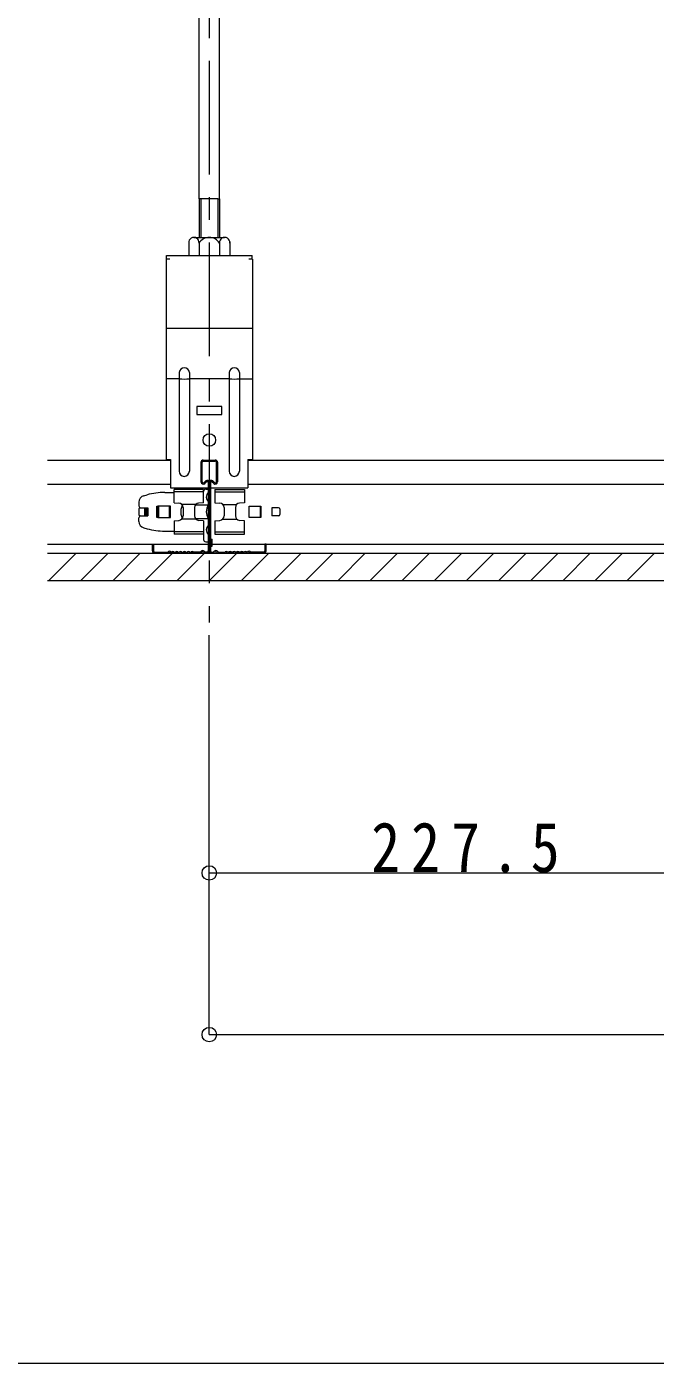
# Model space of a CAD drawing. Units: millimetres at full size, sheet at 1:10; details may follow other scales. Extents: x -2077 to 2023, y -1433 to 1417.
# Drawn here: x -263 to 14, y 57 to 645 of the extents above; entities that cross this region are included whole.
import ezdxf

# ---------------------------------------------------------------- set-up
doc = ezdxf.new("R2010")
doc.units = ezdxf.units.MM
doc.header["$LTSCALE"] = 10
doc.linetypes.add('CHAIN1', pattern=[8, 5, -1, 1, -1])
for name, color, linetype, lineweight in [('1-0_断面', 7, 'Continuous', 9), ('1-1_寸法', 7, 'Continuous', 9), ('1-3_ＤＨクロス', 7, 'Continuous', 9), ('F-1_レイアウト', 7, 'Continuous', 9)]:
    doc.layers.add(name, color=color, linetype=linetype, lineweight=lineweight)
doc.styles.add('ＭＳ ゴシック', font='')
doc.styles.get('ＭＳ ゴシック').set_extended_font_data('MS Gothic')

msp = doc.modelspace()

# ---------------------------------------------------------------- linework, layer by layer
at = {"layer": '1-0_断面', "color": 4, "linetype": 'CHAIN1'}
msp.add_line((-182.65, 1270.18), (-182.65, 382.88), dxfattribs=at)
at = {"layer": '1-0_断面'}
for p, q in [((-187.15, 569.46), (-187.15, 704.46)), ((-178.15, 569.46), (-178.15, 704.46)), ((-186.35, 569.46), (-186.35, 552.46)), ((-178.95, 569.46), (-178.15, 569.46)), ((-178.95, 569.46), (-178.95, 552.46)), ((-178.15, 569.46), (-178.15, 552.46)), ((-191.65, 550.44), (-191.65, 544.46)), ((-189.4, 552.46), (-175.9, 552.46)), ((-187.15, 549.96), (-187.15, 544.46)), ((-178.15, 549.96), (-178.15, 544.46)), ((-173.65, 550.44), (-173.65, 544.46)), ((-200.05, 542.86), (-201.65, 542.86)), ((-201.65, 542.86), (-201.65, 454.66)), ((-201.45, 542.86), (-201.45, 544.46)), ((-201.45, 544.46), (-163.85, 544.46)), ((-163.65, 542.86), (-165.25, 542.86)), ((-163.85, 542.86), (-163.85, 544.46)), ((-163.65, 542.86), (-163.65, 454.66)), ((-201.65, 512.46), (-163.65, 512.46)), ((-195.9, 490.23), (-201.65, 490.23)), ((-195.9, 493.01), (-195.9, 449.51)), ((-191.4, 493.01), (-191.4, 449.51)), ((-173.9, 490.23), (-191.4, 490.23)), ((-173.9, 493.01), (-173.9, 449.51)), ((-169.4, 493.01), (-169.4, 449.51)), ((-169.4, 490.23), (-163.65, 490.23)), ((-188.15, 478.06), (-188.15, 474.56)), ((-177.15, 478.06), (-188.15, 478.06)), ((-177.15, 474.56), (-177.15, 478.06)), ((-188.15, 474.56), (-177.15, 474.56)), ((-253.81, 454.46), (-199.65, 454.46)), ((-201.65, 454.66), (-199.65, 454.66)), ((-199.65, 454.66), (-199.65, 442.26)), ((-165.65, 454.66), (-163.65, 454.66)), ((-165.65, 454.66), (-165.65, 442.26)), ((-165.65, 454.46), (604.33, 454.46)), ((-253.81, 443.86), (-199.65, 443.86)), ((-199.65, 442.26), (-165.65, 442.26)), ((-198.15, 435.66), (-198.15, 441.49)), ((-185.15, 441.49), (-198.15, 441.49)), ((-185.15, 435.66), (-185.15, 441.49)), ((-184.15, 441.66), (-183.15, 441.66)), ((-180.15, 441.49), (-180.15, 435.66)), ((-180.15, 441.49), (-167.15, 441.49)), ((-165.65, 443.86), (604.33, 443.86)), ((-213.65, 435.86), (-213.65, 434.26)), ((-211.42, 438.76), (-210, 439.14)), ((-202.23, 440.16), (-198.15, 440.16)), ((-185.15, 440.46), (-198.15, 440.46)), ((-198.15, 435.66), (-195.97, 435.47)), ((-185.15, 435.66), (-187.32, 435.47)), ((-180.15, 440.46), (-167.15, 440.46)), ((-180.15, 435.66), (-177.97, 435.47)), ((-213.65, 432.91), (-213.65, 430.41)), ((-213.15, 433.41), (-210.15, 433.41)), ((-213.15, 429.91), (-210.15, 429.91)), ((-212.85, 433.46), (-209.65, 433.46)), ((-212.85, 429.86), (-209.65, 429.86)), ((-211.15, 433.41), (-211.15, 429.91)), ((-210.65, 433.41), (-210.65, 429.91)), ((-210.15, 433.41), (-210.15, 429.91)), ((-209.65, 433.46), (-209.65, 429.86)), ((-205.75, 434.21), (-205.25, 434.21)), ((-205.75, 429.11), (-205.75, 434.21)), ((-205.25, 434.21), (-205.25, 429.11)), ((-199.75, 434.21), (-205.25, 434.21)), ((-205.25, 434.16), (-205.25, 429.16)), ((-200.15, 434.16), (-205.25, 434.16)), ((-205.03, 434.16), (-205.03, 429.16)), ((-200.15, 429.16), (-200.15, 434.16)), ((-199.75, 429.11), (-199.75, 434.21)), ((-195.15, 432.66), (-195.15, 430.66)), ((-188.52, 434.94), (-194.78, 434.94)), ((-194.15, 433.48), (-194.15, 429.85)), ((-189.15, 433.48), (-189.15, 429.85)), ((-188.76, 434.66), (-183.15, 434.66)), ((-176.78, 434.94), (-170.52, 434.94)), ((-176.15, 433.48), (-176.15, 429.85)), ((-171.15, 433.48), (-171.15, 429.85)), ((-165.15, 429.16), (-165.15, 434.16)), ((-165.15, 434.16), (-160.04, 434.16)), ((-160.26, 434.16), (-160.26, 429.16)), ((-160.15, 434.16), (-160.15, 429.16)), ((-160.04, 434.16), (-160.04, 429.16)), ((-152.15, 433.41), (-155.15, 433.41)), ((-155.15, 433.41), (-155.15, 429.91)), ((-152.15, 429.91), (-155.15, 429.91)), ((-151.65, 432.91), (-151.65, 430.41)), ((-213.65, 427.46), (-213.65, 429.06)), ((-211.42, 424.57), (-210, 424.18)), ((-205.25, 429.11), (-205.75, 429.11)), ((-205.25, 429.16), (-200.15, 429.16)), ((-205.25, 429.11), (-199.75, 429.11)), ((-198.15, 427.66), (-195.97, 427.85)), ((-198.15, 427.66), (-198.15, 421.83)), ((-188.52, 428.39), (-194.78, 428.39)), ((-188.76, 428.66), (-183.15, 428.66)), ((-185.15, 427.66), (-187.32, 427.85)), ((-185.15, 427.66), (-185.15, 421.83)), ((-180.15, 427.66), (-177.97, 427.85)), ((-180.15, 427.66), (-180.15, 421.83)), ((-176.78, 428.39), (-170.52, 428.39)), ((-160.04, 429.16), (-165.15, 429.16)), ((-202.23, 423.16), (-198.15, 423.16)), ((-185.15, 422.86), (-198.15, 422.86)), ((-185.15, 421.83), (-198.15, 421.83)), ((-185.15, 423.16), (-185.15, 419.46)), ((-184.15, 418.46), (-183.15, 418.46)), ((-183.15, 419.56), (-181.45, 419.56)), ((-180.15, 422.86), (-167.15, 422.86)), ((-180.15, 421.83), (-167.15, 421.83)), ((-253.81, 417.46), (726.85, 417.46)), ((-253.81, 413.46), (727.35, 413.46)), ((-253.29, 401.46), (-241.29, 413.46)), ((-239.14, 401.46), (-227.14, 413.46)), ((-225, 401.46), (-213, 413.46)), ((-210.86, 401.46), (-198.86, 413.46)), ((-196.72, 401.46), (-184.72, 413.46)), ((-182.58, 401.46), (-170.58, 413.46)), ((-168.43, 401.46), (-156.43, 413.46)), ((-154.29, 401.46), (-142.29, 413.46)), ((-140.15, 401.46), (-128.15, 413.46)), ((-126.01, 401.46), (-114.01, 413.46)), ((-111.87, 401.46), (-99.87, 413.46)), ((-97.72, 401.46), (-85.72, 413.46)), ((-83.58, 401.46), (-71.58, 413.46)), ((-69.44, 401.46), (-57.44, 413.46)), ((-55.3, 401.46), (-43.3, 413.46)), ((-41.15, 401.46), (-29.15, 413.46)), ((-27.01, 401.46), (-15.01, 413.46)), ((-12.87, 401.46), (-0.87, 413.46)), ((1.27, 401.46), (13.27, 413.46)), ((-253.81, 401.46), (1689.45, 401.46))]:
    msp.add_line(p, q, dxfattribs=at)
for points in [[(-178.95, 569.46), (-187.15, 569.46), (-187.15, 552.46)], [(-167.15, 441.49), (-167.15, 435.66), (-169.32, 435.47)], [(-167.15, 421.83), (-167.15, 427.66), (-169.32, 427.85)], [(-183.15, 416.56), (-181.45, 416.56), (-181.45, 419.56)]]:
    msp.add_lwpolyline(points, dxfattribs=at)
msp.add_circle((-182.65, 463.26), 2.75, dxfattribs=at)
for centre, radius, start, end in [((-189.4, 550.2), 2.26, 353.97442, 186.02558), ((-182.65, 547.16), 5.3, 31.89079, 148.10921), ((-175.9, 550.2), 2.26, 353.97442, 186.02558), ((-193.65, 492.75), 2.27, 6.73292, 173.26708), ((-171.65, 492.75), 2.27, 6.73292, 173.26708), ((-193.65, 507.09), 17, 262.39609, 277.60391), ((-171.65, 507.09), 17, 262.39609, 277.60391), ((-193.65, 449.51), 2.25, 180, 0), ((-171.65, 449.51), 2.25, 180, 0), ((-184.15, 440.66), 1, 90, 180), ((-210.65, 435.86), 3, 105, 180), ((-202.23, 410.16), 30, 90, 105), ((-196.15, 433.48), 2, 0, 85), ((-187.15, 433.48), 2, 95, 180), ((-181.05, 438.16), 2.9, 136.39718, 223.60282), ((-178.15, 433.48), 2, 0, 85), ((-169.15, 433.48), 2, 95, 180), ((-212.85, 434.26), 0.8, 180, 270), ((-213.15, 432.91), 0.5, 90, 180), ((-213.15, 430.41), 0.5, 180, 270), ((-212.85, 429.06), 0.8, 90, 180), ((-196.15, 429.85), 2, 275, 0), ((-193.15, 432.66), 2, 125.77673, 180), ((-193.15, 430.66), 2, 180, 234.22327), ((-187.15, 429.85), 2, 180, 265), ((-177.92, 431.66), 6.03, 150.13717, 209.86283), ((-178.15, 429.85), 2, 275, 0), ((-169.15, 429.85), 2, 180, 265), ((-152.15, 432.91), 0.5, 0, 90), ((-152.15, 430.41), 0.5, 270, 0), ((-210.65, 427.46), 3, 180, 255), ((-202.23, 453.16), 30, 255, 270), ((-181.05, 423.66), 2.9, 136.39718, 223.60282), ((-184.15, 419.46), 1, 180, 270)]:
    msp.add_arc(centre, radius, start, end, dxfattribs=at)
at = {"layer": '1-1_寸法'}
for p, q in [((-182.65, 272.68), (-182.65, 377.32)), ((-182.65, 201.51), (-182.65, 272.68)), ((-182.65, 272.68), (44.85, 272.68)), ((-182.65, 201.51), (727.35, 201.51))]:
    msp.add_line(p, q, dxfattribs=at)
for centre in [(-182.65, 272.68), (-182.65, 201.51)]:
    msp.add_circle(centre, 3.19, dxfattribs=at)
at = {"layer": '1-3_ＤＨクロス'}
for p, q in [((-186.3, 453.46), (-186.3, 444.86)), ((-185.8, 444.86), (-185.8, 453.46)), ((-185.3, 454.46), (-180, 454.46)), ((-185.3, 453.96), (-180, 453.96)), ((-179.5, 444.86), (-179.5, 453.46)), ((-179, 453.46), (-179, 444.86)), ((-184.92, 444.53), (-184.18, 445.27)), ((-184.59, 444.16), (-183.83, 444.92)), ((-183.15, 444.63), (-183.15, 414.46)), ((-182.65, 444.63), (-182.65, 414.46)), ((-182.65, 443.6), (-182.65, 414.46)), ((-182.15, 444.63), (-182.15, 414.46)), ((-180.7, 444.16), (-181.46, 444.92)), ((-180.37, 444.53), (-181.11, 445.27)), ((-207.65, 417.46), (-207.15, 417.46)), ((-207.65, 414.46), (-207.65, 417.46)), ((-207.15, 417.46), (-207.15, 414.46)), ((-206.65, 413.96), (-200.92, 413.96)), ((-206.65, 413.46), (-200.92, 413.46)), ((-200.64, 414.16), (-200.78, 414.02)), ((-200.29, 413.8), (-200.42, 413.67)), ((-200, 413.8), (-199.87, 413.67)), ((-199.51, 414.02), (-199.65, 414.16)), ((-199.21, 413.96), (-199.37, 413.96)), ((-199.21, 413.46), (-199.37, 413.46)), ((-198.08, 413.96), (-197.51, 413.96)), ((-198.08, 413.46), (-197.51, 413.46)), ((-196.38, 413.96), (-195.81, 413.96)), ((-195.81, 413.46), (-196.38, 413.46)), ((-194.68, 413.96), (-194.11, 413.96)), ((-194.11, 413.46), (-194.68, 413.46)), ((-192.98, 413.96), (-192.41, 413.96)), ((-192.98, 413.46), (-192.41, 413.46)), ((-191.28, 413.96), (-190.71, 413.96)), ((-190.71, 413.46), (-191.28, 413.46)), ((-186.7, 413.96), (-189.58, 413.96)), ((-189.58, 413.46), (-186.71, 413.46)), ((-186.39, 414.11), (-186.23, 414.29)), ((-185.85, 413.97), (-186.01, 413.78)), ((-185.24, 413.97), (-185.08, 413.78)), ((-184.7, 414.11), (-184.86, 414.29)), ((-183.65, 413.96), (-184.39, 413.96)), ((-184.39, 413.46), (-183.65, 413.46)), ((-181.65, 413.96), (-180.9, 413.96)), ((-180.9, 413.46), (-181.65, 413.46)), ((-180.59, 414.11), (-180.43, 414.29)), ((-180.05, 413.97), (-180.21, 413.78)), ((-179.44, 413.97), (-179.28, 413.78)), ((-178.9, 414.11), (-179.06, 414.29)), ((-178.59, 413.96), (-175.71, 413.96)), ((-175.71, 413.46), (-178.58, 413.46)), ((-174.01, 413.96), (-174.58, 413.96)), ((-174.58, 413.46), (-174.01, 413.46)), ((-172.31, 413.96), (-172.88, 413.96)), ((-172.88, 413.46), (-172.31, 413.46)), ((-170.61, 413.96), (-171.18, 413.96)), ((-171.18, 413.46), (-170.61, 413.46)), ((-168.91, 413.96), (-169.48, 413.96)), ((-169.48, 413.46), (-168.91, 413.46)), ((-167.21, 413.96), (-167.78, 413.96)), ((-167.78, 413.46), (-167.21, 413.46)), ((-166.08, 413.96), (-165.92, 413.96)), ((-166.08, 413.46), (-165.92, 413.46)), ((-165.78, 414.02), (-165.64, 414.16)), ((-165.29, 413.8), (-165.42, 413.67)), ((-165, 413.8), (-164.87, 413.67)), ((-164.65, 414.16), (-164.51, 414.02)), ((-158.65, 413.96), (-164.37, 413.96)), ((-158.65, 413.46), (-164.37, 413.46)), ((-157.65, 417.46), (-158.15, 417.46)), ((-158.15, 417.46), (-158.15, 414.46)), ((-157.65, 414.46), (-157.65, 417.46))]:
    msp.add_line(p, q, dxfattribs=at)
for centre, radius, start, end in [((-185.3, 453.46), 1, 90, 180), ((-185.3, 453.46), 0.5, 90, 180), ((-180, 453.46), 1, 0, 90), ((-180, 453.46), 0.5, 0, 90), ((-185.3, 444.86), 1, 180, 315), ((-185.3, 444.86), 0.5, 180, 317.84797), ((-183.55, 444.63), 0.9, 0, 135), ((-183.55, 444.63), 0.4, 0, 135), ((-181.75, 444.63), 0.9, 45, 180), ((-181.75, 444.63), 0.4, 45, 180), ((-180, 444.86), 1, 225, 0), ((-180, 444.86), 0.5, 222.15203, 0), ((-206.65, 414.46), 1, 180, 270), ((-206.65, 414.46), 0.5, 180, 270), ((-200.92, 414.16), 0.2, 270, 315), ((-200.92, 414.16), 0.7, 270, 315), ((-200.15, 413.66), 0.7, 45, 135), ((-200.15, 413.66), 0.2, 45, 135), ((-199.37, 414.16), 0.7, 225, 270), ((-199.37, 414.16), 0.2, 225, 270), ((-199.21, 414.16), 0.2, 270, 308.94244), ((-199.21, 414.16), 0.7, 270, 308.94244), ((-198.65, 413.46), 0.7, 51.05756, 128.94244), ((-198.65, 413.46), 0.2, 53.1301, 128.94244), ((-198.08, 414.16), 0.7, 231.05756, 270), ((-198.08, 414.16), 0.2, 231.05756, 270), ((-197.51, 414.16), 0.2, 270, 308.94244), ((-197.51, 414.16), 0.7, 270, 308.94244), ((-196.95, 413.46), 0.7, 51.05756, 128.94244), ((-196.95, 413.46), 0.2, 51.05756, 126.8699), ((-196.38, 414.16), 0.7, 231.05756, 270), ((-196.38, 414.16), 0.2, 231.05756, 270), ((-195.81, 414.16), 0.2, 270, 308.94244), ((-195.81, 414.16), 0.7, 270, 308.94244), ((-195.25, 413.46), 0.7, 51.05756, 128.94244), ((-195.25, 413.46), 0.2, 51.05756, 126.8699), ((-194.68, 414.16), 0.7, 231.05756, 270), ((-194.68, 414.16), 0.2, 231.05756, 270), ((-194.11, 414.16), 0.2, 270, 308.94244), ((-194.11, 414.16), 0.7, 270, 308.94244), ((-193.55, 413.46), 0.7, 51.05756, 128.94244), ((-193.55, 413.46), 0.2, 51.05756, 126.8699), ((-192.98, 414.16), 0.7, 231.05756, 270), ((-192.98, 414.16), 0.2, 231.05756, 270), ((-192.41, 414.16), 0.2, 270, 308.94244), ((-192.41, 414.16), 0.7, 270, 308.94244), ((-191.85, 413.46), 0.7, 51.05756, 128.94244), ((-191.85, 413.46), 0.2, 51.05756, 126.8699), ((-191.28, 414.16), 0.7, 231.05756, 270), ((-191.28, 414.16), 0.2, 231.05756, 270), ((-190.71, 414.16), 0.2, 270, 308.94244), ((-190.71, 414.16), 0.7, 270, 308.94244), ((-190.15, 413.46), 0.7, 51.05756, 128.94244), ((-190.15, 413.46), 0.2, 51.05756, 126.8699), ((-189.58, 414.16), 0.7, 231.05756, 270), ((-189.58, 414.16), 0.2, 231.05756, 270), ((-186.7, 414.36), 0.4, 270, 320), ((-186.7, 414.36), 0.9, 270, 320), ((-185.55, 413.71), 0.9, 40, 140), ((-185.55, 413.71), 0.4, 40, 140), ((-184.39, 414.36), 0.9, 220, 270), ((-184.39, 414.36), 0.4, 220, 270), ((-183.65, 414.46), 1, 270, 0), ((-183.65, 414.46), 0.5, 270, 0), ((-181.65, 414.46), 1, 180, 270), ((-181.65, 414.46), 0.5, 180, 270), ((-180.9, 414.36), 0.4, 270, 320), ((-180.9, 414.36), 0.9, 270, 320), ((-179.75, 413.71), 0.9, 40, 140), ((-179.75, 413.71), 0.4, 40, 140), ((-178.59, 414.36), 0.9, 220, 270), ((-178.59, 414.36), 0.4, 220, 270), ((-175.71, 414.16), 0.2, 270, 308.94244), ((-175.71, 414.16), 0.7, 270, 308.94244), ((-175.15, 413.46), 0.7, 51.05756, 128.94244), ((-175.15, 413.46), 0.2, 53.1301, 128.94244), ((-174.58, 414.16), 0.7, 231.05756, 270), ((-174.58, 414.16), 0.2, 231.05756, 270), ((-174.01, 414.16), 0.2, 270, 308.94244), ((-174.01, 414.16), 0.7, 270, 308.94244), ((-173.45, 413.46), 0.7, 51.05756, 128.94244), ((-173.45, 413.46), 0.2, 53.1301, 128.94244), ((-172.88, 414.16), 0.7, 231.05756, 270), ((-172.88, 414.16), 0.2, 231.05756, 270), ((-172.31, 414.16), 0.2, 270, 308.94244), ((-172.31, 414.16), 0.7, 270, 308.94244), ((-171.75, 413.46), 0.7, 51.05756, 128.94244), ((-171.75, 413.46), 0.2, 53.1301, 128.94244), ((-171.18, 414.16), 0.7, 231.05756, 270), ((-171.18, 414.16), 0.2, 231.05756, 270), ((-170.61, 414.16), 0.2, 270, 308.94244), ((-170.61, 414.16), 0.7, 270, 308.94244), ((-170.05, 413.46), 0.7, 51.05756, 128.94244), ((-170.05, 413.46), 0.2, 53.1301, 128.94244), ((-169.48, 414.16), 0.7, 231.05756, 270), ((-169.48, 414.16), 0.2, 231.05756, 270), ((-168.91, 414.16), 0.2, 270, 308.94244), ((-168.91, 414.16), 0.7, 270, 308.94244), ((-168.35, 413.46), 0.7, 51.05756, 128.94244), ((-168.35, 413.46), 0.2, 53.1301, 128.94244), ((-167.78, 414.16), 0.7, 231.05756, 270), ((-167.78, 414.16), 0.2, 231.05756, 270), ((-167.21, 414.16), 0.2, 270, 308.94244), ((-167.21, 414.16), 0.7, 270, 308.94244), ((-166.65, 413.46), 0.7, 51.05756, 128.94244), ((-166.65, 413.46), 0.2, 51.05756, 126.8699), ((-166.08, 414.16), 0.7, 231.05756, 270), ((-166.08, 414.16), 0.2, 231.05756, 270), ((-165.92, 414.16), 0.2, 270, 315), ((-165.92, 414.16), 0.7, 270, 315), ((-165.15, 413.66), 0.7, 45, 135), ((-165.15, 413.66), 0.2, 45, 135), ((-164.37, 414.16), 0.7, 225, 270), ((-164.37, 414.16), 0.2, 225, 270), ((-158.65, 414.46), 1, 270, 0), ((-158.65, 414.46), 0.5, 270, 0)]:
    msp.add_arc(centre, radius, start, end, dxfattribs=at)
at = {"layer": 'F-1_レイアウト'}
msp.add_line((-677.43, 56.81), (2022.57, 56.81), dxfattribs=at)

# ---------------------------------------------------------------- texts
at = {"layer": '1-1_寸法', "insert": (-111.4, 272.68), "char_height": 21.99, "attachment_point": 7, "style": 'ＭＳ ゴシック'}
msp.add_mtext('\\T1.38;\\W0.85;227.5', dxfattribs=at)

doc.saveas('drawing.dxf')
